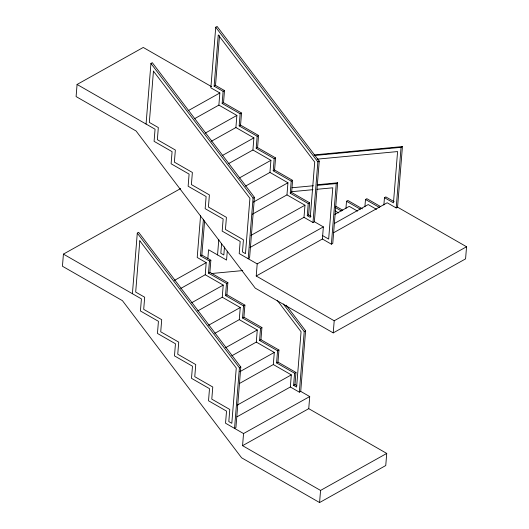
<?xml version="1.0" encoding="UTF-8"?>
<svg xmlns="http://www.w3.org/2000/svg" width="529" height="529" viewBox="0 0 529 529"><rect width="100%" height="100%" fill="white"/><g stroke="black" fill="none" stroke-linecap="round" stroke-linejoin="round"><path stroke-width="0.79" d="M180.66 188.549L63.42 254.118L62.448 266.239L122.437 300.664L241.594 457.797L319.582 502.55L385.753 465.54L386.732 453.426L308.744 408.666L242.566 445.676L320.554 490.429L386.732 453.426M211.521 86.637L143.247 47.451L77.075 84.461L76.097 96.576L136.092 131.007L255.243 288.133L333.23 332.886L465.58 258.873L466.552 246.752L397.563 207.163L396.188 207.937L387.188 202.772L333.859 232.595M132.409 293.714L137.289 233.117L138.664 232.35L240.801 367.027L235.921 427.624L234.545 428.391L239.419 367.8L137.289 233.117M146.064 124.05L150.937 63.46L152.319 62.686L254.449 197.37L249.576 257.96L248.194 258.734L253.074 198.137L150.937 63.46M200.564 215.713L197.205 257.478L206.204 262.642L205.232 274.756L180.726 288.457M249.946 247.559L303.99 217.333L312.989 222.497L314.371 221.724L319.245 161.133L217.108 26.45L215.733 27.224L210.859 87.814L219.852 92.978L218.88 105.099L194.381 118.8M200.478 255.831L201.853 255.057L210.853 260.222L209.477 260.995L200.478 255.831L203.42 219.198M214.126 86.167L215.508 85.4L224.501 90.565L223.126 91.332L214.126 86.167L218.252 34.888L314.715 162.086L310.258 217.406L307.263 215.687L308.235 203.566L309.617 202.799L291.618 192.47L290.242 193.237L308.235 203.566M201.853 255.057L204.604 220.871M215.508 85.4L219.502 35.747M207.851 258.502L208.558 249.748L226.557 260.076L227.272 251.189M208.499 273.109L209.881 272.342L227.873 282.671L226.498 283.438L208.499 273.109L209.477 260.995M222.154 103.453L223.529 102.679L241.528 113.008L240.146 113.781L222.154 103.453L223.126 91.332M209.881 272.342L210.853 260.222M223.529 102.679L224.501 90.565M217.558 254.912L218.794 239.511M221.618 243.433L220.824 253.265L223.827 254.991L224.475 246.911M197.753 310.907L222.253 297.205L223.225 285.085L205.232 274.756M211.402 141.25L235.901 127.542L236.88 115.428L218.88 105.099M225.519 295.559L226.901 294.785L244.901 305.114L243.519 305.888L225.519 295.559L226.498 283.438M239.174 125.902L240.55 125.128L258.549 135.457L257.167 136.224L239.174 125.902L240.146 113.781M226.901 294.785L227.873 282.671M240.55 125.128L241.528 113.008M214.774 333.356L239.273 319.648L240.252 307.534L222.253 297.205M228.422 163.692L252.922 149.991L253.9 137.871L235.901 127.542M242.547 318.008L243.922 317.235L261.921 327.563L260.539 328.337L242.547 318.008L243.519 305.888M256.195 148.345L257.577 147.578L275.569 157.9L274.194 158.674L256.195 148.345L257.167 136.224M243.922 317.235L244.901 305.114M257.577 147.578L258.549 135.457M242.566 445.676L243.545 433.555L309.716 396.552L300.717 391.387L299.341 392.154L290.342 386.99L237.012 416.812M466.552 246.752L334.209 320.772L256.221 276.012L257.193 263.898L323.364 226.888L314.371 221.724M231.795 355.799L256.294 342.098L257.273 329.977L239.273 319.648M245.443 186.142L269.949 172.434L270.921 160.32L252.922 149.991M259.567 340.451L260.942 339.684L278.942 350.013L277.566 350.78L259.567 340.451L260.539 328.337M273.215 170.794L274.597 170.021L292.59 180.349L291.214 181.123L273.215 170.794L274.194 158.674M260.942 339.684L261.921 327.563M274.597 170.021L275.569 157.9M239.452 383.485L273.321 364.547L274.293 352.426L256.294 342.098M252.379 214.232L286.969 194.884L287.941 182.763L269.949 172.434M276.588 362.901L277.97 362.127L295.962 372.456L294.587 373.229L276.588 362.901L277.566 350.78M290.242 193.237L291.214 181.123M277.97 362.127L278.942 350.013M291.618 192.47L292.59 180.349M290.342 386.99L291.314 374.876L273.321 364.547M303.99 217.333L304.969 205.212L286.969 194.884M277.196 300.274L301.061 331.749L296.61 387.069L293.608 385.35L294.587 373.229M293.608 385.35L294.99 384.576L295.962 372.456M307.263 215.687L308.638 214.913L309.617 202.799M299.341 392.154L304.215 331.564L283.293 303.97M312.989 222.497L317.863 161.9L215.733 27.224M300.717 391.387L305.59 330.79L286.169 305.18M308.744 408.666L309.716 396.552M256.221 276.012L322.392 239.009L323.364 226.888M331.392 244.173L336.265 183.576L337.647 182.809L332.767 243.4L331.392 244.173L322.392 239.009M319.582 502.55L320.554 490.429M333.23 332.886L334.209 320.772M345.926 208.532L346.515 201.265L347.89 200.491L362.425 208.836M364.898 206.746L365.486 199.473L366.861 198.699L380.708 206.647M383.875 204.954L384.457 197.681L385.833 196.914L394.145 201.681M396.188 207.937L401.061 147.34L402.437 146.573L397.563 207.163M188.145 110.713L219.852 92.978M205.173 133.156L236.88 115.428M222.193 155.605L253.9 137.871M239.214 178.055L270.921 160.32M253.074 198.137L254.449 197.37M317.863 161.9L319.245 161.133M253.351 202.111L287.941 182.763M250.918 235.438L304.969 205.212M174.497 280.37L206.204 262.642M334.831 214.41L349.239 206.35L357.551 211.117M191.518 302.819L223.225 285.085M334.341 223.502L368.217 204.558L376.522 209.325M208.538 325.262L240.252 307.534M225.566 347.712L257.273 329.977M239.419 367.8L240.801 367.027M304.215 331.564L305.59 330.79M239.703 371.775L274.293 352.426M237.27 405.102L291.314 374.876M313.995 154.918L402.437 146.573M314.252 155.533L401.061 147.34M317.155 159.156L397.583 151.565L393.457 202.845L384.457 197.681M317.169 184.74L337.647 182.809M291.995 187.755L313.313 185.745M317.294 185.368L336.265 183.576M291.684 191.683L312.996 189.673M316.977 189.296L332.787 187.802L328.661 239.082L322.664 235.643M211.878 273.486L242.725 270.577M365.486 199.473L379.326 207.414M346.515 201.265L360.355 209.206M335.842 206.257L342.766 210.225M335.155 207.421L341.384 210.998M335.115 210.919L338.573 212.909M308.638 214.913L311.039 216.295M77.075 84.461L155.063 129.215L154.084 141.336L172.084 151.664L171.105 163.778L189.104 174.107L188.132 186.228L206.125 196.557L205.153 208.677L223.152 219.006L222.173 231.12L240.173 241.449L239.194 253.57L257.193 263.898M294.99 384.576L296.789 385.608M63.42 254.118L141.408 298.878L140.436 310.992L158.435 321.321L157.457 333.442L175.456 343.771L174.477 355.891L192.477 366.213L191.505 378.334L209.497 388.663L208.525 400.784L226.524 411.112L225.546 423.226L243.545 433.555M139.808 240.788L135.682 292.068L144.681 297.232L143.703 309.353L161.702 319.675L160.73 331.795L178.723 342.124L177.751 354.245L195.75 364.574L194.771 376.688L212.77 387.016L211.792 399.137L229.791 409.466L228.819 421.587L231.814 423.306L236.265 367.986L139.808 240.788M153.456 71.124L149.33 122.404L158.33 127.568L157.358 139.689L175.35 150.018L174.378 162.138L192.377 172.467L191.399 184.581L209.398 194.91L208.426 207.031L226.419 217.359L225.447 229.474L243.439 239.802L242.467 251.923L245.469 253.642L249.919 198.322L153.456 71.124"/></g></svg>
